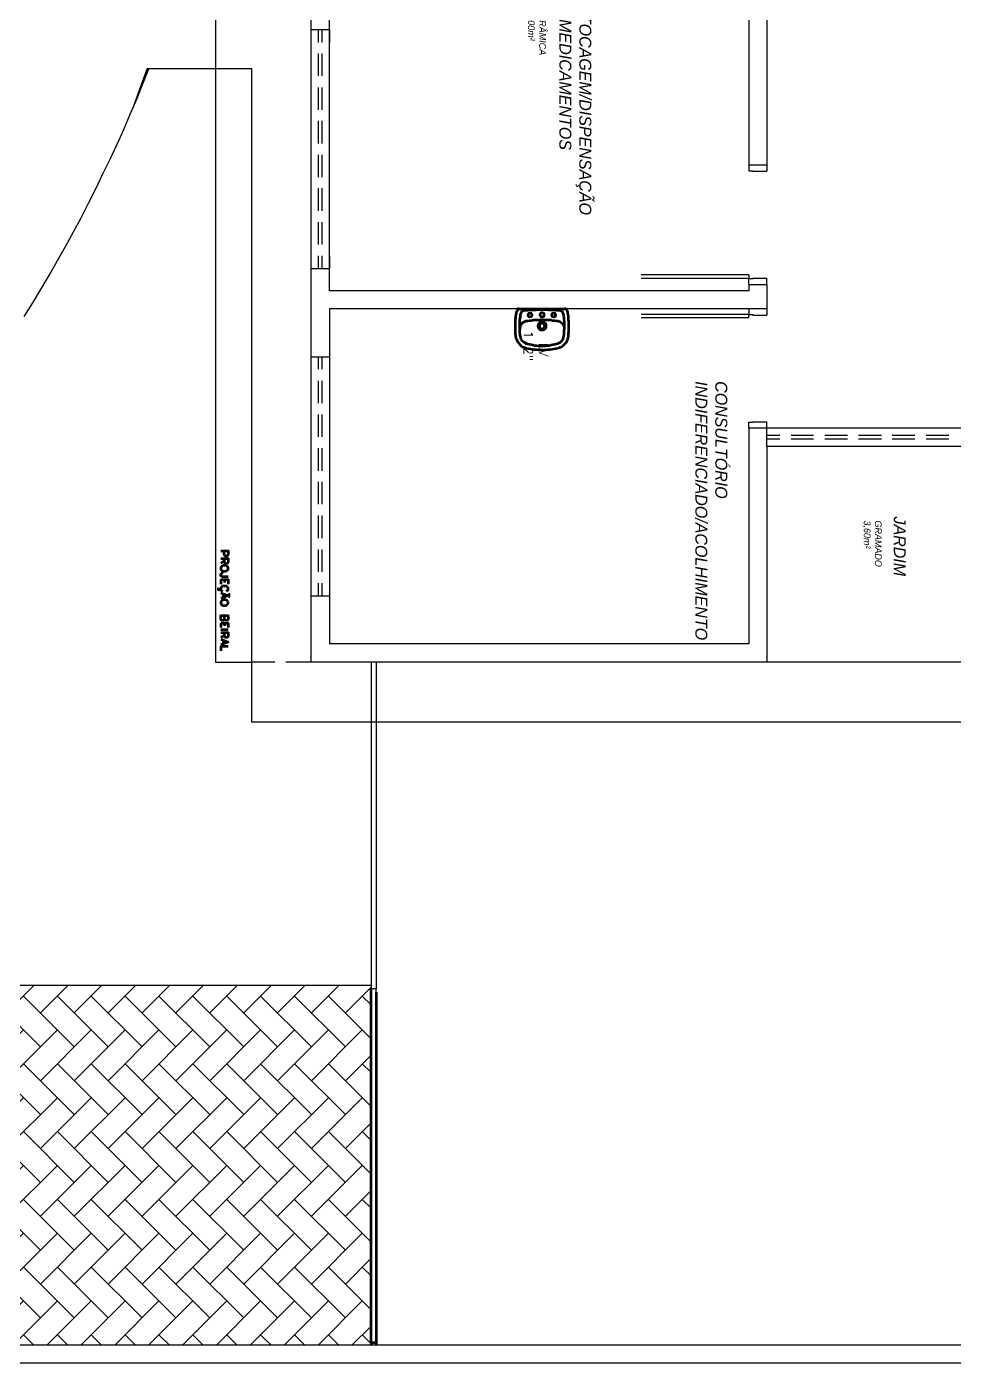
# Model space of a CAD drawing. Header units: millimetres. Extents: x 2273 to 2522, y 1034 to 1187.
# Drawn here: x 2396.62 to 2404.36, y 1155.71 to 1166.87 of the extents above; entities that cross this region are included whole.
import ezdxf

# ---------------------------------------------------------------- set-up
doc = ezdxf.new("R2010")
doc.units = ezdxf.units.MM
doc.linetypes.add('DASHEDX2', pattern=[38.1, 25.4, -12.7])
doc.layers.add('LAYER8', color=8, linetype='Continuous')
doc.layers.add('PAREDES', color=4, linetype='Continuous', lineweight=100)
doc.styles.add('Romans', font='romans.shx')
doc.styles.get("Standard").update_dxf_attribs({"font": 'arial.ttf'})

# ---------------------------------------------------------------- blocks, each defined once
blk = doc.blocks.new('PUY')
at = {"layer": 'PAREDES', "color": 0, "linetype": 'Continuous'}
for points in [[(82.745, 151.627), (82.733, 151.627), (82.718, 151.627), (82.706, 151.63), (82.692, 151.63), (82.68, 151.63), (82.665, 151.63), (82.653, 151.63), (82.639, 151.63), (82.627, 151.63), (82.612, 151.63), (82.598, 151.627), (82.586, 151.627), (82.571, 151.627), (82.559, 151.625), (82.545, 151.622), (82.533, 151.622)], [(82.533, 151.619), (82.524, 151.616), (82.515, 151.61), (82.509, 151.604), (82.506, 151.598)], [(82.509, 151.213), (82.509, 151.407), (82.509, 151.598)], [(82.524, 151.551), (82.524, 151.542), (82.524, 151.533), (82.524, 151.525), (82.521, 151.516), (82.521, 151.507), (82.521, 151.498), (82.521, 151.489), (82.521, 151.48), (82.521, 151.472), (82.521, 151.463), (82.518, 151.454), (82.518, 151.445), (82.518, 151.436), (82.518, 151.425), (82.518, 151.416), (82.518, 151.407)], [(82.556, 151.586), (82.545, 151.583), (82.533, 151.575), (82.527, 151.563), (82.524, 151.551)], [(82.577, 151.504), (82.574, 151.516), (82.562, 151.522), (82.55, 151.516), (82.545, 151.504), (82.55, 151.492), (82.562, 151.486), (82.574, 151.492), (82.577, 151.504)], [(82.68, 151.595), (82.665, 151.595), (82.65, 151.595), (82.633, 151.595), (82.618, 151.595), (82.603, 151.592), (82.586, 151.592), (82.571, 151.589), (82.556, 151.586)], [(82.612, 151.525), (82.609, 151.51), (82.609, 151.495), (82.606, 151.48), (82.606, 151.466), (82.606, 151.451), (82.606, 151.436), (82.606, 151.422), (82.606, 151.407)], [(82.636, 151.577), (82.627, 151.566), (82.618, 151.554), (82.612, 151.539), (82.612, 151.527)], [(82.683, 151.595), (82.671, 151.595), (82.656, 151.592), (82.645, 151.586), (82.633, 151.577)], [(82.739, 151.589), (82.727, 151.592), (82.712, 151.592), (82.698, 151.592), (82.683, 151.592)], [(82.803, 151.527), (82.8, 151.539), (82.795, 151.551), (82.789, 151.56), (82.78, 151.569), (82.771, 151.577), (82.762, 151.583), (82.75, 151.586), (82.739, 151.589)], [(82.839, 151.536), (82.836, 151.545), (82.833, 151.554), (82.83, 151.56), (82.827, 151.569), (82.815, 151.583), (82.806, 151.595), (82.792, 151.607), (82.777, 151.616), (82.768, 151.619), (82.762, 151.622), (82.753, 151.625), (82.745, 151.625)], [(82.818, 151.407), (82.818, 151.422), (82.818, 151.436), (82.815, 151.451), (82.815, 151.469), (82.812, 151.483), (82.809, 151.498), (82.806, 151.513), (82.803, 151.527)], [(82.853, 151.407), (82.853, 151.425), (82.853, 151.439), (82.85, 151.457), (82.85, 151.472), (82.848, 151.489), (82.845, 151.504), (82.842, 151.522), (82.839, 151.536)], [(82.518, 151.407), (82.518, 151.398), (82.518, 151.389), (82.518, 151.38), (82.518, 151.372), (82.518, 151.363), (82.521, 151.354), (82.521, 151.345), (82.521, 151.336), (82.521, 151.327), (82.521, 151.319), (82.521, 151.307), (82.521, 151.298), (82.524, 151.289), (82.524, 151.28), (82.524, 151.272), (82.524, 151.263)], [(82.577, 151.407), (82.577, 151.416), (82.568, 151.425), (82.559, 151.425), (82.55, 151.425), (82.545, 151.416), (82.542, 151.407)], [(82.542, 151.407), (82.545, 151.398), (82.55, 151.392), (82.559, 151.389), (82.568, 151.392), (82.577, 151.398), (82.577, 151.407)], [(82.606, 151.407), (82.606, 151.392), (82.606, 151.377), (82.606, 151.363), (82.606, 151.348), (82.606, 151.333), (82.609, 151.319), (82.609, 151.301), (82.612, 151.286)], [(82.689, 151.407), (82.686, 151.416), (82.683, 151.425), (82.677, 151.433), (82.671, 151.439), (82.662, 151.442), (82.653, 151.442), (82.645, 151.442), (82.636, 151.439), (82.63, 151.433), (82.624, 151.425), (82.618, 151.416), (82.618, 151.407)], [(82.618, 151.407), (82.618, 151.398), (82.624, 151.389), (82.63, 151.383), (82.636, 151.377), (82.645, 151.375), (82.653, 151.372), (82.662, 151.375), (82.671, 151.377), (82.677, 151.383), (82.683, 151.389), (82.686, 151.398), (82.689, 151.407)], [(82.677, 151.407), (82.674, 151.416), (82.668, 151.425), (82.662, 151.427), (82.653, 151.43), (82.645, 151.427), (82.639, 151.425), (82.633, 151.416), (82.63, 151.407)], [(82.63, 151.407), (82.633, 151.398), (82.639, 151.392), (82.645, 151.386), (82.653, 151.386), (82.662, 151.386), (82.668, 151.392), (82.674, 151.398), (82.677, 151.407)], [(82.803, 151.286), (82.806, 151.301), (82.809, 151.316), (82.812, 151.33), (82.815, 151.345), (82.815, 151.36), (82.818, 151.377), (82.818, 151.392), (82.818, 151.407)], [(82.839, 151.277), (82.842, 151.292), (82.845, 151.31), (82.848, 151.325), (82.85, 151.342), (82.85, 151.357), (82.853, 151.375), (82.853, 151.389), (82.853, 151.407)], [(82.577, 151.307), (82.574, 151.319), (82.562, 151.325), (82.55, 151.319), (82.545, 151.307), (82.55, 151.295), (82.562, 151.289), (82.574, 151.295), (82.577, 151.307)], [(82.506, 151.216), (82.509, 151.207), (82.515, 151.201), (82.524, 151.198), (82.533, 151.195)], [(82.524, 151.263), (82.527, 151.251), (82.533, 151.239), (82.545, 151.23), (82.556, 151.227)], [(82.533, 151.192), (82.545, 151.192), (82.559, 151.189), (82.571, 151.186), (82.586, 151.186), (82.598, 151.183), (82.612, 151.183), (82.627, 151.183), (82.639, 151.183), (82.653, 151.183), (82.665, 151.183), (82.68, 151.183), (82.692, 151.183), (82.706, 151.183), (82.718, 151.183), (82.733, 151.186), (82.745, 151.186)], [(82.556, 151.225), (82.574, 151.225), (82.589, 151.222), (82.603, 151.219), (82.621, 151.219), (82.636, 151.219), (82.65, 151.219), (82.668, 151.219), (82.683, 151.219)], [(82.612, 151.286), (82.612, 151.272), (82.618, 151.26), (82.627, 151.245), (82.636, 151.236)], [(82.636, 151.236), (82.645, 151.23), (82.656, 151.225), (82.671, 151.222), (82.683, 151.222)], [(82.683, 151.219), (82.698, 151.219), (82.709, 151.219), (82.724, 151.222), (82.739, 151.222)], [(82.739, 151.225), (82.75, 151.227), (82.762, 151.23), (82.771, 151.236), (82.78, 151.245), (82.789, 151.254), (82.795, 151.263), (82.8, 151.275), (82.803, 151.286)], [(82.745, 151.189), (82.753, 151.189), (82.762, 151.192), (82.768, 151.195), (82.777, 151.198), (82.792, 151.207), (82.806, 151.219), (82.815, 151.23), (82.827, 151.245), (82.83, 151.254), (82.833, 151.26), (82.836, 151.269), (82.839, 151.277)]]:
    blk.add_lwpolyline(points, dxfattribs=at)
blk = doc.blocks.new('IO')
at = {"layer": 'PAREDES', "color": 0, "linetype": 'Continuous'}
for points in [[(84.53, 148.725), (84.53, 148.786), (84.559, 148.786), (84.565, 148.783), (84.571, 148.78), (84.574, 148.775), (84.574, 148.766), (84.571, 148.76), (84.565, 148.757), (84.559, 148.754), (84.53, 148.754)], [(84.595, 148.725), (84.595, 148.786), (84.618, 148.786), (84.63, 148.783), (84.633, 148.78), (84.636, 148.775), (84.636, 148.769), (84.633, 148.763), (84.63, 148.76), (84.618, 148.757), (84.595, 148.757)], [(84.615, 148.757), (84.636, 148.725)], [(84.671, 148.786), (84.665, 148.783), (84.659, 148.777), (84.656, 148.772), (84.653, 148.763), (84.653, 148.748), (84.656, 148.739), (84.659, 148.733), (84.665, 148.727), (84.671, 148.725), (84.683, 148.725), (84.689, 148.727), (84.695, 148.733), (84.698, 148.739), (84.7, 148.748), (84.7, 148.763), (84.698, 148.772), (84.695, 148.777), (84.689, 148.783), (84.683, 148.786), (84.671, 148.786)], [(84.748, 148.786), (84.748, 148.739), (84.742, 148.73), (84.742, 148.727), (84.733, 148.725), (84.727, 148.725), (84.721, 148.727), (84.718, 148.73), (84.715, 148.739), (84.715, 148.745)], [(84.771, 148.725), (84.771, 148.786), (84.809, 148.786)], [(84.771, 148.757), (84.795, 148.757)], [(84.868, 148.772), (84.865, 148.777), (84.859, 148.783), (84.853, 148.786), (84.842, 148.786), (84.836, 148.783), (84.83, 148.777), (84.824, 148.772), (84.824, 148.763), (84.824, 148.748), (84.824, 148.739), (84.83, 148.733), (84.836, 148.727), (84.842, 148.725), (84.853, 148.725), (84.859, 148.727), (84.865, 148.733), (84.868, 148.739)], [(84.88, 148.725), (84.903, 148.786), (84.927, 148.725)], [(84.889, 148.789), (84.892, 148.795)], [(84.898, 148.795), (84.889, 148.795)], [(84.889, 148.745), (84.918, 148.745)], [(84.9, 148.795), (84.903, 148.792)], [(84.903, 148.795), (84.909, 148.795)], [(84.912, 148.792), (84.915, 148.801)], [(84.956, 148.786), (84.953, 148.783), (84.945, 148.777), (84.942, 148.772), (84.939, 148.763), (84.939, 148.748), (84.942, 148.739), (84.945, 148.733), (84.953, 148.727), (84.956, 148.725), (84.968, 148.725), (84.974, 148.727), (84.983, 148.733), (84.983, 148.739), (84.986, 148.748), (84.986, 148.763), (84.983, 148.772), (84.983, 148.777), (84.974, 148.783), (84.968, 148.786), (84.956, 148.786)], [(85.095, 148.757), (85.106, 148.754), (85.109, 148.751), (85.112, 148.745), (85.112, 148.736), (85.109, 148.73), (85.106, 148.727), (85.095, 148.725), (85.071, 148.725), (85.071, 148.786), (85.095, 148.786), (85.106, 148.783), (85.109, 148.78), (85.112, 148.775), (85.112, 148.769), (85.109, 148.763), (85.106, 148.76), (85.095, 148.757), (85.071, 148.757)], [(85.133, 148.725), (85.133, 148.786), (85.171, 148.786)], [(85.133, 148.757), (85.156, 148.757)], [(85.189, 148.786), (85.189, 148.725)], [(85.212, 148.725), (85.212, 148.786), (85.239, 148.786), (85.248, 148.783), (85.253, 148.78), (85.253, 148.775), (85.253, 148.769), (85.253, 148.763), (85.248, 148.76), (85.239, 148.757), (85.212, 148.757)], [(85.233, 148.757), (85.253, 148.725)], [(85.268, 148.725), (85.292, 148.786), (85.315, 148.725)], [(85.277, 148.745), (85.306, 148.745)], [(85.33, 148.786), (85.33, 148.725), (85.365, 148.725)], [(84.771, 148.725), (84.809, 148.725)], [(84.842, 148.707), (84.845, 148.704), (84.853, 148.704), (84.856, 148.707), (84.856, 148.713), (84.853, 148.716), (84.848, 148.716), (84.848, 148.725)], [(85.133, 148.725), (85.171, 148.725)]]:
    blk.add_lwpolyline(points, dxfattribs=at)
blk = doc.blocks.new('PT')
at = {"layer": 'PAREDES', "color": 0, "linetype": 'Continuous'}
for points in [[(91.139, 149.98), (88.186, 149.98)], [(88.215, 150.022), (91.139, 150.022)], [(91.139, 149.98), (91.139, 150.022), (91.162, 150.022)], [(91.139, 149.98), (91.162, 149.98)]]:
    blk.add_lwpolyline(points, dxfattribs=at)

msp = doc.modelspace()

# ---------------------------------------------------------------- hatches: boundary and pattern name
at = {"layer": 'LAYER8', "linetype": 'Continuous'}
msp.add_hatch(color=252, dxfattribs=at).paths.add_polyline_path([(2397.64, 1166.518), (2397.628, 1166.518), (2397.628, 1166.495)])
h = msp.add_hatch(dxfattribs=at)
h.set_pattern_fill('AR-HBONE', color=252, scale=0.05, angle=-90, style=0)
h.set_pattern_definition([(315, (2249.51562, 1247.02476), (0.28284271, -5e-17), [0.6, -0.2]), (45, (2249.65704, 1246.88334), (0.28284271, -5e-17), [0.6, -0.2])])
h.paths.add_polyline_path([(2399.496, 1155.863), (2399.496, 1155.886), (2399.496, 1158.839), (2399.496, 1158.865), (2391.993, 1158.865), (2391.993, 1155.863)])
h.paths.add_polyline_path([(2395.79, 1157.772), (2395.79, 1157.043), (2395.992, 1157.043), (2395.992, 1157.772)], flags=24)
h.paths.add_polyline_path([(2395.991, 1158.01), (2395.991, 1157.081), (2396.141, 1157.081), (2396.141, 1158.01)], flags=24)

# ---------------------------------------------------------------- linework, layer by layer
at = {"layer": 'LAYER8', "linetype": 'DASHEDX2'}
msp.add_line((2398.196, 1167.018), (2398.196, 1161.565), dxfattribs=at)
at = {"layer": 'LAYER8', "linetype": 'ByBlock'}
for p, q in [((2402.799, 1163.365), (2402.799, 1163.518)), ((2398.196, 1161.565), (2398.505, 1161.565)), ((2399.537, 1158.81), (2399.537, 1158.839))]:
    msp.add_line(p, q, dxfattribs=at)
at = {"layer": 'LAYER8', "linetype": 'Continuous'}
for points in [[(2399.149, 1164.665), (2399.149, 1168.668)], [(2402.799, 1167.468), (2402.799, 1165.718)], [(2402.649, 1167.318), (2402.649, 1165.718)], [(2398.996, 1161.565), (2398.996, 1167.018)], [(2398.996, 1166.739), (2398.996, 1166.848), (2399.149, 1166.848), (2399.149, 1166.739)], [(2402.649, 1165.718), (2402.799, 1165.718)], [(2399.149, 1164.957), (2399.149, 1164.848), (2398.996, 1164.848)], [(2402.649, 1164.718), (2402.649, 1164.665)], [(2402.649, 1164.718), (2402.799, 1164.718)], [(2402.799, 1164.718), (2402.799, 1164.515)], [(2402.649, 1164.665), (2399.149, 1164.665)], [(2402.799, 1164.515), (2399.149, 1164.515), (2399.149, 1161.718)], [(2398.996, 1164.01), (2398.996, 1164.115), (2399.149, 1164.115), (2399.149, 1164.01)], [(2402.649, 1163.518), (2402.649, 1161.718)], [(2404.949, 1163.518), (2402.649, 1163.518)], [(2402.799, 1163.365), (2402.799, 1161.565)], [(2404.799, 1163.365), (2402.799, 1163.365)], [(2399.149, 1162.224), (2399.149, 1162.115), (2398.996, 1162.115)], [(2402.649, 1161.718), (2399.149, 1161.718)], [(2402.799, 1161.565), (2398.996, 1161.565)], [(2399.496, 1161.565), (2399.496, 1158.839)], [(2399.537, 1161.565), (2399.537, 1158.839)], [(2404.799, 1161.565), (2402.799, 1161.565)], [(2399.537, 1158.839), (2399.496, 1158.839)], [(2419.605, 1155.863), (2391.993, 1155.863)], [(2419.758, 1155.713), (2391.993, 1155.713)]]:
    msp.add_lwpolyline(points, dxfattribs=at)
at = {"layer": 'LAYER8', "color": 0, "linetype": 'Continuous'}
for points in [[(2399.058, 1166.739), (2399.058, 1166.848)], [(2399.087, 1166.739), (2399.087, 1166.848)], [(2399.058, 1166.46), (2399.058, 1166.645)], [(2399.087, 1166.46), (2399.087, 1166.645)], [(2396.599, 1164.451), (2396.672, 1164.565), (2396.743, 1164.683), (2396.811, 1164.798), (2396.878, 1164.918), (2396.946, 1165.036), (2397.011, 1165.157), (2397.075, 1165.274), (2397.137, 1165.398), (2397.199, 1165.518), (2397.258, 1165.642), (2397.317, 1165.765), (2397.375, 1165.889), (2397.431, 1166.013), (2397.484, 1166.139), (2397.54, 1166.265), (2397.59, 1166.392), (2397.64, 1166.518)], [(2398.499, 1166.518), (2397.64, 1166.518)], [(2398.499, 1161.065), (2398.499, 1166.518)], [(2399.058, 1166.177), (2399.058, 1166.363)], [(2399.087, 1166.177), (2399.087, 1166.363)], [(2399.058, 1165.895), (2399.058, 1166.083)], [(2399.087, 1165.895), (2399.087, 1166.083)], [(2399.058, 1165.613), (2399.058, 1165.801)], [(2399.087, 1165.613), (2399.087, 1165.801)], [(2402.649, 1165.718), (2402.649, 1165.668)], [(2402.649, 1165.668), (2402.681, 1165.668), (2402.681, 1165.663), (2402.799, 1165.663)], [(2402.799, 1165.718), (2402.799, 1165.663)], [(2399.058, 1165.333), (2399.058, 1165.521)], [(2399.087, 1165.333), (2399.087, 1165.521)], [(2399.058, 1165.051), (2399.058, 1165.239)], [(2399.087, 1165.051), (2399.087, 1165.239)], [(2398.996, 1164.848), (2398.996, 1164.957)], [(2399.058, 1164.848), (2399.058, 1164.957)], [(2399.087, 1164.848), (2399.087, 1164.957)], [(2402.649, 1164.798), (2401.749, 1164.798)], [(2402.649, 1164.768), (2401.749, 1164.768)], [(2402.649, 1164.798), (2402.649, 1164.768), (2402.681, 1164.768), (2402.681, 1164.771), (2402.799, 1164.771)], [(2402.649, 1164.718), (2402.649, 1164.768)], [(2402.799, 1164.718), (2402.799, 1164.771)], [(2402.649, 1164.515), (2402.649, 1164.468)], [(2402.799, 1164.515), (2402.799, 1164.463)], [(2402.649, 1164.468), (2401.749, 1164.468)], [(2402.649, 1164.439), (2401.749, 1164.439)], [(2402.649, 1164.439), (2402.649, 1164.468), (2402.681, 1164.468), (2402.681, 1164.463), (2402.799, 1164.463)], [(2399.058, 1164.01), (2399.058, 1164.115)], [(2399.087, 1164.01), (2399.087, 1164.115)], [(2399.058, 1163.727), (2399.058, 1163.913)], [(2399.087, 1163.727), (2399.087, 1163.913)], [(2399.058, 1163.445), (2399.058, 1163.633)], [(2399.087, 1163.445), (2399.087, 1163.633)], [(2402.649, 1163.568), (2402.681, 1163.568), (2402.681, 1163.571), (2402.799, 1163.571)], [(2402.649, 1163.518), (2402.649, 1163.568)], [(2402.799, 1163.518), (2402.799, 1163.571)], [(2402.908, 1163.457), (2402.799, 1163.457)], [(2402.908, 1163.427), (2402.799, 1163.427)], [(2403.19, 1163.457), (2403.002, 1163.457)], [(2403.19, 1163.427), (2403.002, 1163.427)], [(2403.472, 1163.457), (2403.284, 1163.457)], [(2403.472, 1163.427), (2403.284, 1163.427)], [(2403.755, 1163.457), (2403.564, 1163.457)], [(2403.755, 1163.427), (2403.564, 1163.427)], [(2404.034, 1163.457), (2403.846, 1163.457)], [(2404.034, 1163.427), (2403.846, 1163.427)], [(2404.317, 1163.457), (2404.128, 1163.457)], [(2404.317, 1163.427), (2404.128, 1163.427)], [(2399.058, 1163.163), (2399.058, 1163.351)], [(2399.087, 1163.163), (2399.087, 1163.351)], [(2399.058, 1162.883), (2399.058, 1163.071)], [(2399.087, 1162.883), (2399.087, 1163.071)], [(2399.058, 1162.601), (2399.058, 1162.789)], [(2399.087, 1162.601), (2399.087, 1162.789)], [(2399.058, 1162.318), (2399.058, 1162.507)], [(2399.087, 1162.318), (2399.087, 1162.507)], [(2398.996, 1162.115), (2398.996, 1162.224)], [(2399.058, 1162.115), (2399.058, 1162.224)], [(2399.087, 1162.115), (2399.087, 1162.224)], [(2400.108, 1161.718), (2399.508, 1161.718)], [(2398.693, 1161.565), (2398.505, 1161.565)], [(2398.996, 1161.565), (2398.784, 1161.565)], [(2409.102, 1161.065), (2398.499, 1161.065)], [(2399.496, 1158.865), (2391.993, 1158.865), (2388.993, 1158.865)], [(2396.628, 1158.865), (2396.628, 1158.865)], [(2399.149, 1158.865), (2399.149, 1158.865)]]:
    msp.add_lwpolyline(points, dxfattribs=at)
at = {"layer": 'LAYER8', "color": 252, "linetype": 'Continuous'}
for points in [[(2397.517, 1166.218), (2397.628, 1166.518), (2397.628, 1166.495), (2397.517, 1166.218)], [(2397.64, 1166.518), (2397.628, 1166.518), (2397.628, 1166.495), (2397.64, 1166.518)]]:
    msp.add_lwpolyline(points, dxfattribs=at)

# ---------------------------------------------------------------- block references
at = {"layer": 'LAYER8', "linetype": 'ByBlock', "rotation": 270}
for name in ['PUY', 'IO', 'PT']:
    msp.add_blockref(name, (2249.516, 1247.025), dxfattribs=at)

# ---------------------------------------------------------------- texts
at = {"color": 3, "style": 'Romans'}
for s, p in [('1/2"', (2400.772, 1164.33)), ('LV', (2400.898, 1164.23))]:
    msp.add_text(s, height=0.075, rotation=270, dxfattribs=at).set_placement(p)
at = {"layer": 'LAYER8', "color": 0, "linetype": 'Continuous', "width": 1.59152, "attachment_point": 1, "rotation": 270}
for s, insert, char_height in [('{\\fHarlow Solid Italic|b0|i0|c0|p82;ESTOCAGEM/DISPENSAÇÃO\\PDE MEDICAMENTOS}', (2401.334, 1167.156), 0.1), ('{\\fHarlow Solid Italic|b0|i0|c0|p82;CERÂMICA\\P14,00m²}', (2400.955, 1167.028), 0.05604), ('{\\fHarlow Solid Italic|b0|i0|c0|p82;CONSULTÓRIO\\PINDIFERENCIADO/ACOLHIMENTO}', (2402.469, 1163.911), 0.1), ('{\\fHarlow Solid Italic|b0|i0|c0|p82;GRAMADO\\P3,60m²}', (2403.758, 1162.748), 0.05604), ('{\\fHarlow Solid Italic|b0|i0|c0|p82;JARDIM}', (2403.959, 1162.781), 0.1)]:
    msp.add_mtext(s, dxfattribs=dict(at, insert=insert, char_height=char_height))

doc.saveas('drawing.dxf')
